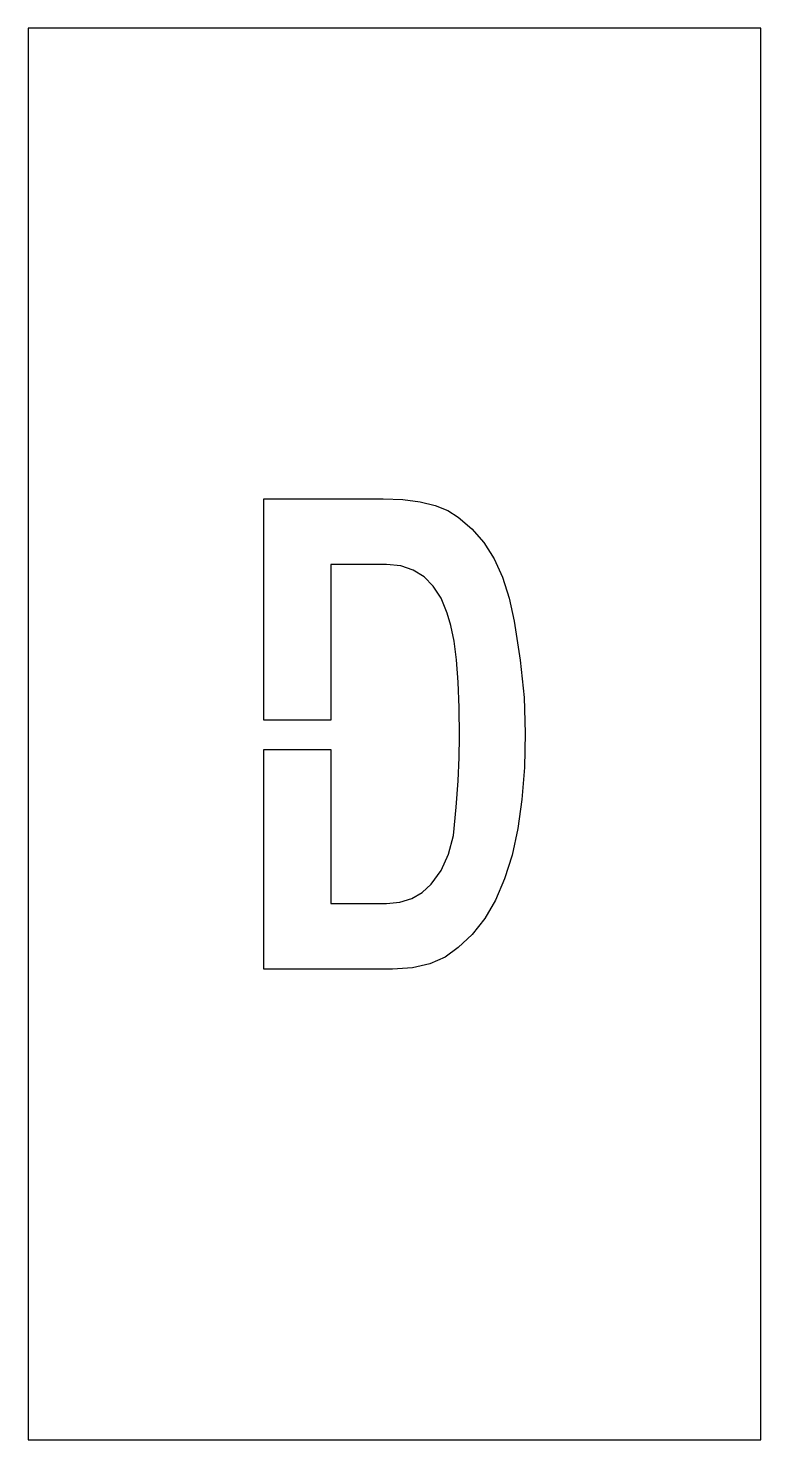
# Model space of a CAD drawing. Header units: inches. Extents: x 0 to 3.11, y 0 to 6.
import ezdxf

# ---------------------------------------------------------------- set-up
doc = ezdxf.new("R2010")
doc.units = ezdxf.units.IN
doc.header["$MEASUREMENT"] = 0
doc.layers.add('CUT', color=1, linetype='Continuous')

msp = doc.modelspace()

# ---------------------------------------------------------------- linework, layer by layer
at = {"layer": 'CUT'}
for points in [[(0, 0), (3.1107, 0), (3.1107, 6), (0, 6)], [(2.0791, 2.5978), (2.0545, 2.4851), (2.0228, 2.3838), (1.9842, 2.2938), (1.9385, 2.2152), (1.8858, 2.1479), (1.8261, 2.092), (1.7709, 2.0518), (1.706, 2.023), (1.6315, 2.0057), (1.5474, 2), (1, 2), (1, 2.9345), (1.2846, 2.9345), (1.2846, 2.28), (1.5217, 2.28), (1.5781, 2.2851), (1.6285, 2.3003), (1.6729, 2.3256), (1.7115, 2.361), (1.7536, 2.42), (1.7852, 2.489), (1.8063, 2.568), (1.8176, 2.6896), (1.8256, 2.8005), (1.8304, 2.9006), (1.832, 2.99), (1.8305, 3.1123), (1.8261, 3.2207), (1.8187, 3.315), (1.8083, 3.3953), (1.795, 3.4617), (1.7787, 3.514), (1.7529, 3.5769), (1.7202, 3.6284), (1.6808, 3.6685), (1.6346, 3.6971), (1.5816, 3.7143), (1.5217, 3.72), (1.2846, 3.72), (1.2846, 3.0595), (1, 3.0595), (1, 4), (1.5079, 4), (1.5908, 3.9969), (1.6641, 3.9875), (1.7277, 3.9719), (1.7817, 3.9501), (1.8261, 3.922), (1.8843, 3.8725), (1.935, 3.8133), (1.9783, 3.7445), (2.0141, 3.666), (2.0424, 3.5778), (2.0632, 3.48), (2.0896, 3.3133), (2.1054, 3.1547), (2.1107, 3.004), (2.1072, 2.8572), (2.0966, 2.7218)]]:
    msp.add_lwpolyline(points, close=True, dxfattribs=at)

doc.saveas('drawing.dxf')
